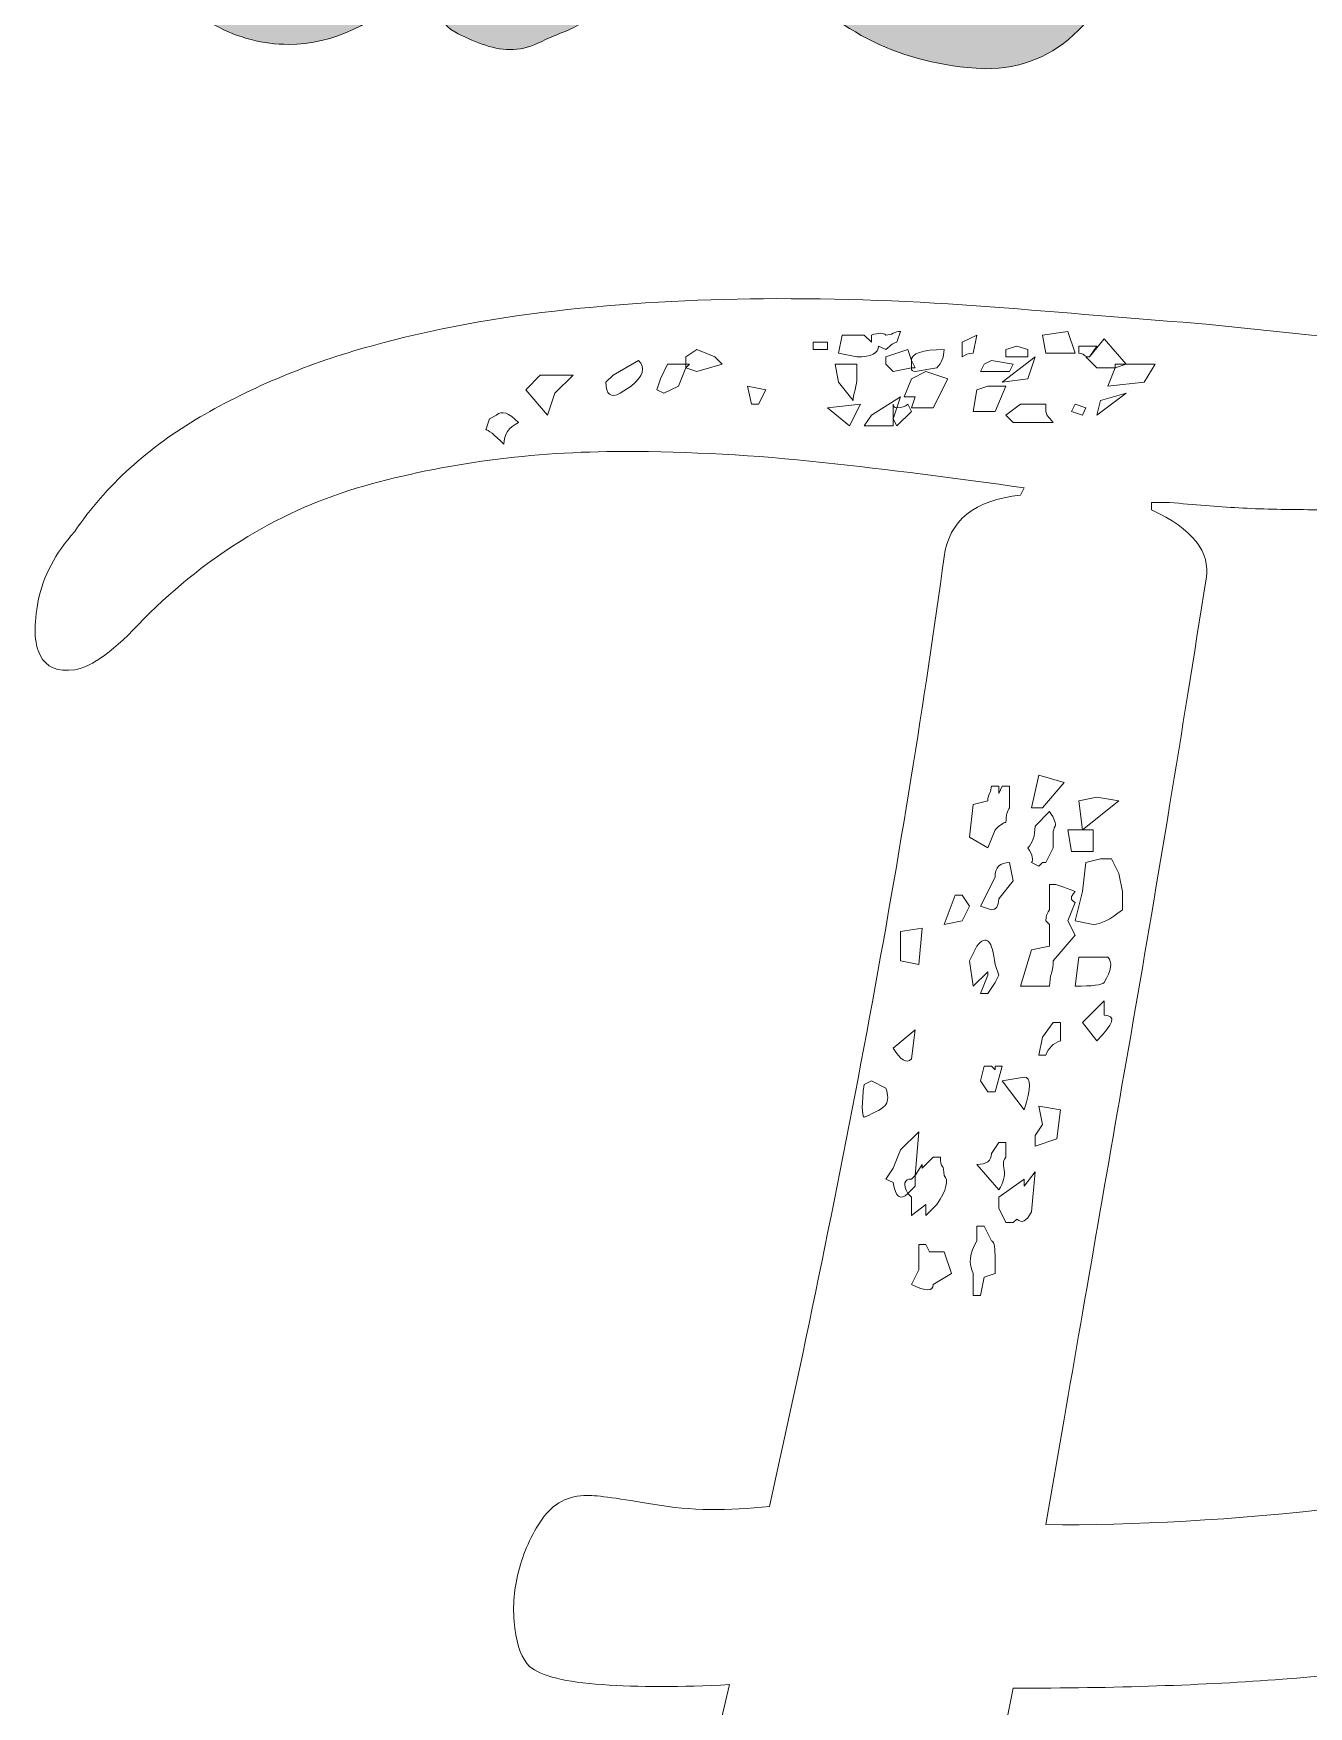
# Model space of a CAD drawing. Header units: inches. Extents: x 233 to 847, y -872 to -208.
# Drawn here: x 233.2 to 389.4, y -667.4 to -462.4 of the extents above; entities that cross this region are included whole.
import ezdxf

# ---------------------------------------------------------------- set-up
doc = ezdxf.new("R2010")
doc.units = ezdxf.units.IN
doc.header["$MEASUREMENT"] = 0
doc.layers.add('Layer 1', color=7, linetype='Continuous')

# ---------------------------------------------------------------- blocks, each defined once
blk = doc.blocks.new('block 3')
at = {"layer": 'Layer 1', "lineweight": 0}
for points in [[(357.23, -501.62), (360.8, -501.62), (359.91, -498.95), (356.79, -499.39), (357.23, -501.62)], [(310.44, -506.52), (312.22, -505.63), (313.12, -503.4), (314.45, -503.85), (317.57, -502.96), (316.68, -502.07), (314.45, -501.17), (313.12, -502.07), (313.12, -502.96), (310.89, -502.96), (310, -504.74), (309.55, -506.08), (310.44, -506.52)], [(328.71, -500.28), (328.71, -501.17), (330.49, -501.17), (330.49, -500.28), (328.71, -500.28)], [(355.9, -502.07), (351.88, -505.18), (355, -504.74), (355.9, -502.07)], [(355, -502.07), (355, -501.17), (353.67, -500.73), (352.33, -501.17), (352.33, -502.07), (355, -502.07)], [(313.56, -502.96), (313.12, -502.96), (313.12, -503.4), (313.56, -502.96)], [(342.53, -503.85), (340.74, -504.74), (339.85, -506.97), (341.19, -506.97), (340.74, -508.3), (343.42, -508.3), (345.2, -504.74), (342.53, -503.85)], [(340.74, -502.51), (340.74, -503.4), (341.19, -503.4), (340.74, -502.51)], [(349.66, -502.96), (349.21, -503.85), (352.78, -503.85), (353.22, -502.96), (350.55, -502.51), (349.66, -502.96)], [(365.7, -502.96), (365.7, -503.4), (367.04, -502.96), (365.7, -502.96)], [(297.07, -506.52), (299.3, -504.29), (295.29, -504.29), (293.51, -506.08), (296.18, -509.2), (297.07, -506.52)], [(320.69, -505.63), (321.14, -507.86), (322.03, -507.86), (322.92, -506.08), (320.69, -505.63)], [(348.76, -506.08), (348.32, -508.75), (350.99, -508.75), (352.33, -505.63), (350.1, -505.63), (348.76, -506.08)], [(333.17, -510.53), (334.51, -507.86), (330.49, -508.3), (333.17, -510.53)], [(361.69, -509.2), (362.13, -508.3), (360.8, -507.86), (360.35, -508.75), (361.69, -509.2)], [(363.47, -509.2), (367.04, -506.52), (363.92, -507.41), (363.47, -509.2)], [(356.79, -557.32), (359.46, -554.2), (356.34, -553.31), (355.45, -557.32), (356.79, -557.32)], [(360.35, -562.67), (363.03, -562.67), (363.03, -560), (361.69, -560), (366.14, -556.43), (363.47, -555.98), (361.24, -556.43), (361.69, -560), (359.91, -560), (360.35, -562.67)], [(347.87, -569.35), (346.98, -568.02), (346.09, -568.02), (344.75, -571.58), (346.98, -571.14), (347.87, -569.35)], [(341.64, -576.49), (342.08, -572.03), (339.41, -572.47), (339.41, -576.04), (341.64, -576.49)], [(350.99, -589.41), (350.55, -588.96), (349.66, -588.96), (349.21, -590.74), (350.1, -592.08), (350.99, -592.08), (351.88, -588.96), (350.99, -588.96), (350.99, -589.41)], [(355.9, -598.76), (358.57, -597.87), (359.01, -594.31), (356.34, -593.86), (356.79, -596.09), (355.9, -597.43), (355.9, -598.76)]]:
    blk.add_lwpolyline(points, dxfattribs=at)
for points, knots in [([(389.32, -520.78), (386.34, -520.78), (383.52, -520.71), (380.85, -520.56), (378.18, -520.41), (375.35, -520.19), (372.38, -519.89), (372.38, -519.89), (370.15, -519.89), (370.15, -519.89), (370.15, -519.89), (370.15, -520.78), (370.15, -520.78), (375.2, -523.16), (377.43, -525.98), (376.84, -529.25), (373.87, -548.26), (370.89, -566.31), (367.93, -583.39), (364.95, -600.48), (362.13, -616.74), (359.46, -632.19), (359.46, -632.19), (357.23, -645.11), (357.23, -645.11), (378.62, -645.41), (405.95, -642.29), (439.23, -635.75), (444.27, -634.57), (446.8, -635.31), (446.8, -637.98), (446.8, -640.65), (444.72, -644.07), (440.56, -648.23), (438.18, -650.61), (434.25, -652.84), (428.75, -654.91), (423.25, -657), (416.65, -659.08), (408.92, -661.15), (403.28, -662.34), (395.7, -663.31), (386.2, -664.05), (376.69, -664.79), (365.7, -665.16), (353.22, -665.16), (348.47, -688.94), (343.93, -711.06), (339.63, -731.56), (335.32, -752.06), (331.39, -770.48), (327.82, -786.82), (326.33, -792.76), (324.33, -797.21), (321.81, -800.19), (319.28, -803.15), (316.68, -804.64), (314.01, -804.64), (311.33, -804.64), (308.58, -803.6), (305.76, -801.52), (302.94, -799.44), (300.49, -796.85), (298.41, -793.73), (296.33, -790.61), (294.77, -787.26), (293.73, -783.7), (292.69, -780.14), (292.46, -777.01), (293.06, -774.34), (294.25, -768.4), (296.03, -760.6), (298.41, -750.95), (300.78, -741.3), (303.31, -730.23), (305.99, -717.75), (305.99, -717.75), (318.46, -664.72), (318.46, -664.72), (312.52, -665.02), (307.32, -665.02), (302.87, -664.72), (298.41, -664.43), (295.44, -663.68), (293.95, -662.49), (293.06, -661.6), (292.46, -660.04), (292.17, -657.81), (291.87, -655.58), (292.02, -653.28), (292.62, -650.9), (293.21, -648.53), (294.18, -646.38), (295.51, -644.44), (296.85, -642.51), (298.7, -641.54), (301.08, -641.54), (302.27, -641.54), (305.02, -641.92), (309.33, -642.66), (313.63, -643.4), (318.31, -643.48), (323.36, -642.88), (327.82, -622.98), (331.9, -603), (335.62, -582.95), (339.33, -562.89), (342.37, -544.11), (344.75, -526.57), (345.35, -522.12), (348.47, -519.6), (354.11, -519), (354.11, -519), (354.56, -518.11), (354.56, -518.11), (346.24, -516.92), (337.99, -515.88), (329.83, -514.99), (321.65, -514.1), (313.56, -513.65), (305.54, -513.65), (294.25, -513.65), (283.63, -515.07), (273.68, -517.89), (263.73, -520.71), (254.74, -526.13), (246.72, -534.15), (243.15, -538.01), (240.33, -540.1), (238.25, -540.39), (236.18, -540.69), (234.76, -540.1), (234.02, -538.61), (233.28, -537.12), (233.2, -534.89), (233.79, -531.92), (234.39, -528.96), (235.88, -526.13), (238.25, -523.45), (242.12, -517.81), (247.24, -513.14), (253.62, -509.42), (260.02, -505.71), (266.99, -502.81), (274.57, -500.73), (282.14, -498.65), (290.17, -497.16), (298.63, -496.27), (307.1, -495.38), (315.64, -494.93), (324.26, -494.93), (333.76, -494.93), (343.04, -495.31), (352.11, -496.05), (361.17, -496.8), (369.41, -497.46), (376.84, -498.05), (376.84, -498.05), (389.76, -499.39), (389.76, -499.39), (401.94, -499.99), (415.01, -500.51), (428.98, -500.95), (442.94, -501.4), (456.75, -501.62), (470.42, -501.62), (483.19, -501.62), (495.52, -501.4), (507.41, -500.95), (519.29, -500.51), (529.83, -499.61), (539.05, -498.28), (548.25, -496.94), (555.61, -495.23), (561.1, -493.15), (566.6, -491.08), (569.5, -488.4), (569.8, -485.13), (570.09, -481.27), (566.52, -476.96), (559.1, -472.21), (561.47, -470.13), (564.45, -469.09), (568.01, -469.09), (571.58, -469.09), (574.92, -469.98), (578.04, -471.76), (581.16, -473.55), (583.53, -476.15), (585.17, -479.56), (586.8, -482.98), (586.88, -487.07), (585.39, -491.82), (583.01, -499.54), (578.93, -505.93), (573.14, -510.98), (567.34, -516.03), (560.36, -519.97), (552.19, -522.79), (544.02, -525.61), (534.96, -527.62), (525.01, -528.8), (515.05, -529.99), (505.03, -530.58), (494.93, -530.58), (480.07, -530.58), (465.52, -529.77), (451.26, -528.13), (437, -526.5), (424.37, -524.94), (413.38, -523.45), (408.03, -522.86), (403.28, -522.27), (399.12, -521.67), (394.96, -521.08), (391.69, -520.78), (389.32, -520.78)], [0, 0, 0, 0, 1, 1, 1, 2, 2, 2, 3, 3, 3, 4, 4, 4, 5, 5, 5, 6, 6, 6, 7, 7, 7, 8, 8, 8, 9, 9, 9, 10, 10, 10, 11, 11, 11, 12, 12, 12, 13, 13, 13, 14, 14, 14, 15, 15, 15, 16, 16, 16, 17, 17, 17, 18, 18, 18, 19, 19, 19, 20, 20, 20, 21, 21, 21, 22, 22, 22, 23, 23, 23, 24, 24, 24, 25, 25, 25, 26, 26, 26, 27, 27, 27, 28, 28, 28, 29, 29, 29, 30, 30, 30, 31, 31, 31, 32, 32, 32, 33, 33, 33, 34, 34, 34, 35, 35, 35, 36, 36, 36, 37, 37, 37, 38, 38, 38, 39, 39, 39, 40, 40, 40, 41, 41, 41, 42, 42, 42, 43, 43, 43, 44, 44, 44, 45, 45, 45, 46, 46, 46, 47, 47, 47, 48, 48, 48, 49, 49, 49, 50, 50, 50, 51, 51, 51, 52, 52, 52, 53, 53, 53, 54, 54, 54, 55, 55, 55, 56, 56, 56, 57, 57, 57, 58, 58, 58, 59, 59, 59, 60, 60, 60, 61, 61, 61, 62, 62, 62, 63, 63, 63, 64, 64, 64, 65, 65, 65, 66, 66, 66, 67, 67, 67, 68, 68, 68, 69, 69, 69, 70, 70, 70, 71, 71, 71, 72, 72, 72, 72]), ([(339.41, -498.95), (339.11, -498.95), (338.81, -499.02), (338.52, -499.17), (338.22, -499.32), (337.92, -499.39), (337.63, -499.39), (337.33, -499.1), (336.73, -499.1), (335.84, -499.39), (335.84, -499.39), (335.84, -500.28), (335.84, -500.28), (335.84, -500.28), (334.95, -499.39), (334.95, -499.39), (334.95, -499.39), (332.28, -499.39), (332.28, -499.39), (332.28, -499.39), (331.83, -501.62), (331.83, -501.62), (331.83, -501.62), (334.06, -502.07), (334.06, -502.07), (335.84, -502.07), (336.73, -501.62), (336.73, -500.73), (336.73, -500.73), (337.63, -501.17), (337.63, -501.17), (338.22, -500.58), (338.66, -500.28), (338.96, -500.28), (338.96, -500.28), (339.41, -498.95), (339.41, -498.95)], [0, 0, 0, 0, 1, 1, 1, 2, 2, 2, 3, 3, 3, 4, 4, 4, 5, 5, 5, 6, 6, 6, 7, 7, 7, 8, 8, 8, 9, 9, 9, 10, 10, 10, 11, 11, 11, 12, 12, 12, 12]), ([(346.98, -502.07), (347.28, -501.77), (347.72, -501.62), (348.32, -501.62), (348.32, -501.62), (348.76, -499.39), (348.76, -499.39), (348.76, -499.39), (346.98, -500.28), (346.98, -500.28), (346.98, -500.28), (346.98, -502.07), (346.98, -502.07)], [0, 0, 0, 0, 1, 1, 1, 2, 2, 2, 3, 3, 3, 4, 4, 4, 4]), ([(363.47, -500.73), (363.47, -500.73), (361.24, -500.73), (361.24, -500.73), (361.24, -500.73), (361.24, -501.62), (361.24, -501.62), (361.54, -501.62), (361.76, -501.7), (361.91, -501.84), (362.06, -502), (362.28, -502.07), (362.58, -502.07), (362.58, -502.07), (362.13, -502.07), (362.13, -502.07), (362.13, -502.07), (363.47, -503.4), (363.47, -503.4), (363.47, -503.4), (365.7, -503.4), (365.7, -503.4), (365.7, -503.4), (364.81, -505.63), (364.81, -505.63), (364.81, -505.63), (369.26, -505.18), (369.26, -505.18), (369.26, -505.18), (370.6, -502.96), (370.6, -502.96), (370.6, -502.96), (367.04, -502.96), (367.04, -502.96), (367.04, -502.96), (364.36, -499.84), (364.36, -499.84), (364.36, -499.84), (362.58, -502.07), (362.58, -502.07), (362.58, -502.07), (363.47, -500.73), (363.47, -500.73)], [0, 0, 0, 0, 1, 1, 1, 2, 2, 2, 3, 3, 3, 4, 4, 4, 5, 5, 5, 6, 6, 6, 7, 7, 7, 8, 8, 8, 9, 9, 9, 10, 10, 10, 11, 11, 11, 12, 12, 12, 13, 13, 13, 14, 14, 14, 14]), ([(338.52, -503.85), (338.52, -503.85), (340.74, -503.4), (340.74, -503.4), (340.74, -503.7), (340.89, -503.85), (341.19, -503.85), (341.19, -503.85), (343.86, -503.4), (343.86, -503.4), (344.46, -502.81), (344.75, -502.07), (344.75, -501.17), (342.08, -501.17), (340.74, -501.62), (340.74, -502.51), (340.74, -502.51), (340.3, -501.17), (340.3, -501.17), (340.3, -501.17), (337.63, -502.07), (337.63, -502.07), (337.63, -502.07), (337.63, -502.96), (337.63, -502.96), (337.63, -502.96), (338.52, -503.85), (338.52, -503.85)], [0, 0, 0, 0, 1, 1, 1, 2, 2, 2, 3, 3, 3, 4, 4, 4, 5, 5, 5, 6, 6, 6, 7, 7, 7, 8, 8, 8, 9, 9, 9, 9]), ([(303.31, -505.18), (303.31, -506.67), (303.9, -507.12), (305.09, -506.52), (305.09, -506.52), (306.43, -505.63), (306.43, -505.63), (307.91, -504.45), (308.21, -503.4), (307.32, -502.51), (307.32, -502.51), (304.2, -504.29), (304.2, -504.29), (304.2, -504.29), (303.31, -505.18), (303.31, -505.18)], [0, 0, 0, 0, 1, 1, 1, 2, 2, 2, 3, 3, 3, 4, 4, 4, 5, 5, 5, 5]), ([(333.61, -507.41), (333.61, -507.12), (333.68, -506.67), (333.84, -506.08), (333.98, -505.48), (334.06, -505.04), (334.06, -504.74), (334.06, -504.74), (334.06, -502.96), (334.06, -502.96), (334.06, -502.96), (331.39, -502.96), (331.39, -502.96), (331.39, -502.96), (331.83, -505.18), (331.83, -505.18), (331.83, -505.18), (333.61, -507.41), (333.61, -507.41)], [0, 0, 0, 0, 1, 1, 1, 2, 2, 2, 3, 3, 3, 4, 4, 4, 5, 5, 5, 6, 6, 6, 6]), ([(338.96, -510.53), (338.96, -510.53), (340.74, -508.75), (340.74, -508.75), (340.74, -508.75), (340.3, -507.86), (340.3, -507.86), (340, -508.16), (339.55, -508.3), (338.96, -508.3), (338.96, -508.3), (339.41, -506.97), (339.41, -506.97), (339.41, -506.97), (335.84, -509.2), (335.84, -509.2), (335.84, -509.2), (334.95, -510.53), (334.95, -510.53), (334.95, -510.53), (338.52, -510.53), (338.52, -510.53), (338.52, -510.53), (338.52, -509.64), (338.52, -509.64), (338.52, -509.64), (338.96, -510.53), (338.96, -510.53)], [0, 0, 0, 0, 1, 1, 1, 2, 2, 2, 3, 3, 3, 4, 4, 4, 5, 5, 5, 6, 6, 6, 7, 7, 7, 8, 8, 8, 9, 9, 9, 9]), ([(338.52, -507.86), (338.52, -507.86), (338.52, -509.64), (338.52, -509.64), (338.52, -509.64), (338.96, -508.3), (338.96, -508.3), (338.66, -508.3), (338.52, -508.16), (338.52, -507.86)], [0, 0, 0, 0, 1, 1, 1, 2, 2, 2, 3, 3, 3, 3]), ([(353.22, -510.09), (353.22, -510.09), (358.12, -510.09), (358.12, -510.09), (357.52, -509.49), (357.23, -509.05), (357.23, -508.75), (357.23, -508.46), (357.23, -508.16), (357.23, -507.86), (357.23, -507.86), (354.11, -507.86), (354.11, -507.86), (354.11, -507.86), (352.33, -509.2), (352.33, -509.2), (352.33, -509.2), (353.22, -510.09), (353.22, -510.09)], [0, 0, 0, 0, 1, 1, 1, 2, 2, 2, 3, 3, 3, 4, 4, 4, 5, 5, 5, 6, 6, 6, 6]), ([(288.61, -510.98), (288.9, -510.98), (289.64, -511.58), (290.83, -512.76), (290.83, -511.58), (291.43, -510.69), (292.62, -510.09), (291.43, -508.9), (290.53, -508.6), (289.94, -509.2), (289.94, -509.2), (289.05, -509.64), (289.05, -509.64), (289.05, -509.64), (288.61, -510.98), (288.61, -510.98)], [0, 0, 0, 0, 1, 1, 1, 2, 2, 2, 3, 3, 3, 4, 4, 4, 5, 5, 5, 5]), ([(350.99, -560), (351.58, -559.4), (352.03, -559.11), (352.33, -559.11), (352.33, -558.21), (352.48, -557.62), (352.78, -557.32), (352.78, -557.32), (352.78, -554.65), (352.78, -554.65), (352.78, -554.65), (351.88, -554.65), (351.88, -554.65), (351.88, -554.65), (351.44, -555.54), (351.44, -555.54), (351.44, -555.54), (351.44, -554.65), (351.44, -554.65), (351.44, -554.65), (350.55, -554.65), (350.55, -554.65), (350.55, -554.95), (350.47, -555.25), (350.33, -555.54), (350.17, -555.84), (350.1, -556.14), (350.1, -556.43), (350.1, -556.43), (348.32, -556.88), (348.32, -556.88), (348.32, -556.88), (347.87, -560.89), (347.87, -560.89), (347.87, -560.89), (350.1, -562.22), (350.1, -562.22), (350.1, -562.22), (350.99, -560), (350.99, -560)], [0, 0, 0, 0, 1, 1, 1, 2, 2, 2, 3, 3, 3, 4, 4, 4, 5, 5, 5, 6, 6, 6, 7, 7, 7, 8, 8, 8, 9, 9, 9, 10, 10, 10, 11, 11, 11, 12, 12, 12, 13, 13, 13, 13]), ([(356.79, -564.01), (356.79, -564.01), (357.23, -564.01), (357.23, -564.01), (357.23, -564.01), (358.12, -562.22), (358.12, -562.22), (358.12, -562.22), (358.12, -560.44), (358.12, -560.44), (358.12, -560.15), (358.19, -559.85), (358.35, -559.55), (358.49, -559.26), (358.27, -558.66), (357.68, -557.77), (357.68, -557.77), (355.9, -559.55), (355.9, -559.55), (355.9, -560.74), (355.6, -561.63), (355, -562.22), (355.6, -563.12), (355.74, -563.71), (355.45, -564.01), (355.45, -564.01), (356.34, -564.45), (356.34, -564.45), (356.34, -564.45), (356.79, -564.01), (356.79, -564.01)], [0, 0, 0, 0, 1, 1, 1, 2, 2, 2, 3, 3, 3, 4, 4, 4, 5, 5, 5, 6, 6, 6, 7, 7, 7, 8, 8, 8, 9, 9, 9, 10, 10, 10, 10]), ([(363.92, -563.56), (363.92, -563.56), (362.13, -564.01), (362.13, -564.01), (362.13, -564.01), (361.69, -567.57), (361.69, -567.57), (361.69, -567.57), (360.8, -571.14), (360.8, -571.14), (360.8, -571.14), (363.03, -571.58), (363.03, -571.58), (363.92, -571.58), (365.1, -570.99), (366.59, -569.8), (366.59, -569.8), (366.59, -567.57), (366.59, -567.57), (366.59, -567.57), (366.14, -565.34), (366.14, -565.34), (366.14, -565.34), (365.25, -563.56), (365.25, -563.56), (365.25, -563.56), (363.92, -563.56), (363.92, -563.56)], [0, 0, 0, 0, 1, 1, 1, 2, 2, 2, 3, 3, 3, 4, 4, 4, 5, 5, 5, 6, 6, 6, 7, 7, 7, 8, 8, 8, 9, 9, 9, 9]), ([(350.55, -569.8), (351.14, -569.8), (351.44, -569.35), (351.44, -568.46), (351.44, -568.46), (353.22, -566.24), (353.22, -566.24), (353.22, -566.24), (352.78, -564.01), (352.78, -564.01), (351.58, -564.01), (350.99, -564.61), (350.99, -565.79), (350.99, -565.79), (349.21, -569.35), (349.21, -569.35), (349.21, -569.35), (350.55, -569.8), (350.55, -569.8)], [0, 0, 0, 0, 1, 1, 1, 2, 2, 2, 3, 3, 3, 4, 4, 4, 5, 5, 5, 6, 6, 6, 6]), ([(357.68, -571.58), (357.68, -571.58), (357.68, -574.26), (357.68, -574.26), (357.68, -574.26), (355.45, -574.7), (355.45, -574.7), (355.45, -574.7), (354.11, -579.16), (354.11, -579.16), (354.11, -579.16), (357.68, -579.16), (357.68, -579.16), (357.68, -578.57), (357.75, -578.04), (357.9, -577.6), (358.05, -577.15), (358.12, -576.64), (358.12, -576.04), (358.12, -576.04), (360.8, -572.92), (360.8, -572.92), (360.8, -572.92), (359.91, -571.14), (359.91, -571.14), (359.91, -571.14), (360.8, -568.91), (360.8, -568.91), (360.2, -568.62), (360.2, -568.17), (360.8, -567.57), (359.31, -566.98), (358.49, -566.68), (358.35, -566.68), (358.19, -566.68), (357.97, -566.68), (357.68, -566.68), (357.68, -566.68), (357.68, -569.8), (357.68, -569.8), (357.38, -570.1), (357.23, -570.54), (357.23, -571.14), (357.23, -571.14), (357.68, -571.58), (357.68, -571.58)], [0, 0, 0, 0, 1, 1, 1, 2, 2, 2, 3, 3, 3, 4, 4, 4, 5, 5, 5, 6, 6, 6, 7, 7, 7, 8, 8, 8, 9, 9, 9, 10, 10, 10, 11, 11, 11, 12, 12, 12, 13, 13, 13, 14, 14, 14, 15, 15, 15, 15]), ([(351.44, -577.82), (351.44, -577.82), (350.99, -576.49), (350.99, -576.49), (350.69, -573.52), (349.95, -572.77), (348.76, -574.26), (348.76, -574.26), (347.87, -576.04), (347.87, -576.04), (347.87, -576.04), (348.32, -579.16), (348.32, -579.16), (348.32, -579.16), (350.1, -577.38), (350.1, -577.38), (350.1, -577.38), (350.1, -577.82), (350.1, -577.82), (350.1, -577.82), (349.21, -580.05), (349.21, -580.05), (349.21, -580.05), (350.1, -580.05), (350.1, -580.05), (350.1, -580.05), (350.99, -578.71), (350.99, -578.71), (350.99, -578.71), (351.44, -577.82), (351.44, -577.82)], [0, 0, 0, 0, 1, 1, 1, 2, 2, 2, 3, 3, 3, 4, 4, 4, 5, 5, 5, 6, 6, 6, 7, 7, 7, 8, 8, 8, 9, 9, 9, 10, 10, 10, 10]), ([(361.24, -575.59), (361.24, -575.59), (360.8, -579.16), (360.8, -579.16), (362.87, -579.16), (364.06, -579.01), (364.36, -578.71), (365.25, -577.23), (365.4, -576.19), (364.81, -575.59), (364.81, -575.59), (361.24, -575.59), (361.24, -575.59)], [0, 0, 0, 0, 1, 1, 1, 2, 2, 2, 3, 3, 3, 4, 4, 4, 4]), ([(364.36, -580.94), (364.36, -580.94), (361.69, -583.61), (361.69, -583.61), (361.69, -583.61), (363.47, -585.84), (363.47, -585.84), (365.55, -583.77), (365.85, -582.72), (364.36, -582.72), (364.36, -582.72), (364.36, -580.94), (364.36, -580.94)], [0, 0, 0, 0, 1, 1, 1, 2, 2, 2, 3, 3, 3, 4, 4, 4, 4]), ([(356.79, -585.4), (356.79, -585.4), (356.34, -587.62), (356.34, -587.62), (356.34, -587.62), (357.23, -587.62), (357.23, -587.62), (357.52, -586.73), (358.12, -586.14), (359.01, -585.84), (359.01, -585.84), (359.01, -583.61), (359.01, -583.61), (359.01, -583.61), (358.12, -583.61), (358.12, -583.61), (358.12, -583.61), (356.79, -585.4), (356.79, -585.4)], [0, 0, 0, 0, 1, 1, 1, 2, 2, 2, 3, 3, 3, 4, 4, 4, 5, 5, 5, 6, 6, 6, 6]), ([(341.19, -584.51), (341.19, -584.51), (338.52, -586.73), (338.52, -586.73), (339.41, -588.22), (340.15, -588.67), (340.74, -588.07), (340.74, -588.07), (341.19, -584.51), (341.19, -584.51)], [0, 0, 0, 0, 1, 1, 1, 2, 2, 2, 3, 3, 3, 3]), ([(334.95, -591.19), (334.65, -593.57), (334.65, -594.91), (334.95, -595.2), (336.43, -594.61), (337.33, -594.09), (337.63, -593.64), (337.92, -593.2), (337.92, -592.53), (337.63, -591.64), (337.63, -591.64), (335.84, -590.74), (335.84, -590.74), (335.84, -590.74), (334.95, -591.19), (334.95, -591.19)], [0, 0, 0, 0, 1, 1, 1, 2, 2, 2, 3, 3, 3, 4, 4, 4, 5, 5, 5, 5]), ([(354.56, -594.31), (355.45, -591.64), (355.45, -590.3), (354.56, -590.3), (354.56, -590.3), (351.88, -590.74), (351.88, -590.74), (351.88, -590.74), (354.56, -594.31), (354.56, -594.31)], [0, 0, 0, 0, 1, 1, 1, 2, 2, 2, 3, 3, 3, 3]), ([(338.52, -603.22), (338.81, -605), (339.41, -605.45), (340.3, -604.56), (340.3, -604.56), (340.74, -605), (340.74, -605), (340.74, -605), (340.74, -607.23), (340.74, -607.23), (340.74, -607.23), (342.53, -605.9), (342.53, -605.9), (342.53, -605.9), (342.53, -607.23), (342.53, -607.23), (342.53, -607.23), (343.86, -605.9), (343.86, -605.9), (345.05, -604.11), (345.35, -602.93), (344.75, -602.33), (344.75, -601.74), (344.68, -601.37), (344.53, -601.22), (344.38, -601.07), (344.31, -600.7), (344.31, -600.1), (344.31, -600.1), (343.42, -600.1), (343.42, -600.1), (343.42, -600.1), (342.08, -601.44), (342.08, -601.44), (342.08, -601.44), (342.08, -600.99), (342.08, -600.99), (342.08, -600.99), (341.19, -602.33), (341.19, -602.33), (341.19, -602.33), (341.64, -596.98), (341.64, -596.98), (341.64, -596.98), (339.41, -599.21), (339.41, -599.21), (339.41, -599.21), (338.52, -601.44), (338.52, -601.44), (338.52, -601.44), (337.63, -602.78), (337.63, -602.78), (337.63, -602.78), (338.52, -603.22), (338.52, -603.22)], [0, 0, 0, 0, 1, 1, 1, 2, 2, 2, 3, 3, 3, 4, 4, 4, 5, 5, 5, 6, 6, 6, 7, 7, 7, 8, 8, 8, 9, 9, 9, 10, 10, 10, 11, 11, 11, 12, 12, 12, 13, 13, 13, 14, 14, 14, 15, 15, 15, 16, 16, 16, 17, 17, 17, 18, 18, 18, 18]), ([(352.33, -598.32), (352.33, -598.32), (351.44, -598.32), (351.44, -598.32), (351.44, -598.32), (350.55, -599.66), (350.55, -599.66), (350.55, -600.55), (349.95, -600.99), (348.76, -600.99), (348.76, -600.99), (351.44, -604.11), (351.44, -604.11), (352.03, -603.22), (352.25, -602.41), (352.11, -601.66), (351.95, -600.92), (352.03, -600.4), (352.33, -600.1), (352.33, -600.1), (352.33, -598.32), (352.33, -598.32)], [0, 0, 0, 0, 1, 1, 1, 2, 2, 2, 3, 3, 3, 4, 4, 4, 5, 5, 5, 6, 6, 6, 7, 7, 7, 7]), ([(340.3, -604.56), (340.3, -604.56), (341.19, -603.67), (341.19, -603.67), (341.19, -603.67), (341.19, -602.33), (341.19, -602.33), (341.19, -602.33), (340.74, -602.78), (340.74, -602.78), (339.85, -602.78), (339.7, -603.38), (340.3, -604.56)], [0, 0, 0, 0, 1, 1, 1, 2, 2, 2, 3, 3, 3, 4, 4, 4, 4]), ([(352.33, -608.12), (352.33, -608.12), (353.22, -608.12), (353.22, -608.12), (353.22, -608.12), (353.67, -607.68), (353.67, -607.68), (354.26, -608.28), (354.85, -607.98), (355.45, -606.79), (355.45, -606.79), (355.9, -601.89), (355.9, -601.89), (355.9, -601.89), (354.56, -603.67), (354.56, -603.67), (354.56, -603.67), (354.56, -602.78), (354.56, -602.78), (354.56, -602.78), (351.44, -605), (351.44, -605), (351.44, -605), (351.44, -606.34), (351.44, -606.34), (351.44, -606.34), (352.33, -608.12), (352.33, -608.12)], [0, 0, 0, 0, 1, 1, 1, 2, 2, 2, 3, 3, 3, 4, 4, 4, 5, 5, 5, 6, 6, 6, 7, 7, 7, 8, 8, 8, 9, 9, 9, 9]), ([(349.66, -614.81), (349.66, -614.81), (350.99, -614.36), (350.99, -614.36), (350.99, -614.36), (350.99, -612.13), (350.99, -612.13), (350.99, -610.95), (350.84, -610.35), (350.55, -610.35), (350.55, -610.35), (349.66, -608.57), (349.66, -608.57), (349.66, -608.57), (348.76, -608.57), (348.76, -608.57), (348.76, -608.57), (348.76, -610.35), (348.76, -610.35), (347.87, -611.84), (347.72, -613.18), (348.32, -614.36), (348.32, -614.36), (348.32, -617.04), (348.32, -617.04), (348.32, -617.04), (349.21, -617.04), (349.21, -617.04), (349.21, -617.04), (349.66, -614.81), (349.66, -614.81)], [0, 0, 0, 0, 1, 1, 1, 2, 2, 2, 3, 3, 3, 4, 4, 4, 5, 5, 5, 6, 6, 6, 7, 7, 7, 8, 8, 8, 9, 9, 9, 10, 10, 10, 10]), ([(345.65, -614.36), (345.65, -614.36), (344.75, -611.69), (344.75, -611.69), (344.75, -611.69), (342.97, -611.69), (342.97, -611.69), (342.97, -611.69), (342.53, -610.8), (342.53, -610.8), (342.53, -610.8), (341.64, -610.8), (341.64, -610.8), (341.64, -610.8), (341.64, -613.92), (341.64, -613.92), (341.64, -613.92), (340.74, -615.7), (340.74, -615.7), (342.53, -616.59), (343.42, -616.59), (343.42, -615.7), (343.42, -615.7), (345.65, -614.36), (345.65, -614.36)], [0, 0, 0, 0, 1, 1, 1, 2, 2, 2, 3, 3, 3, 4, 4, 4, 5, 5, 5, 6, 6, 6, 7, 7, 7, 8, 8, 8, 8])]:
    blk.add_open_spline(points, degree=3, knots=knots, dxfattribs=at)
blk = doc.blocks.new('block 5')
at = {"layer": 'Layer 1', "true_color": 0x040404}
h = blk.add_hatch(color=18, dxfattribs=at)
h.dxf.hatch_style = 2
edge = h.paths.add_edge_path()
edge.add_spline(control_points=[(347.58, -466.62), (338.02, -465.58), (330.19, -461.5), (324.58, -453.53), (321.94, -449.79), (320.76, -445.49), (319.38, -441.26), (315.78, -429.76), (314.81, -417.91), (314.67, -401.42), (314.94, -391.1), (316.19, -376.48), (321.11, -362.41), (322.91, -357.21), (325.2, -352.3), (327.9, -347.51), (330.88, -342.11), (335.73, -338.99), (341.55, -337.26), (343.08, -336.77), (344.74, -336.43), (346.33, -336.15), (348.97, -335.67), (351.32, -334.97), (353.61, -333.31), (355.13, -332.2), (357.21, -331.72), (359.43, -331.72), (363.03, -331.72), (367.12, -333.03), (369.89, -335.46), (376.34, -341.07), (381.25, -347.72), (383.33, -356.24), (385.97, -367.26), (387.84, -378.35), (387.84, -389.71), (387.84, -391.72), (387.77, -393.8), (387.63, -395.88), (387.28, -402.6), (386.04, -409.18), (384.17, -415.69), (382.43, -421.52), (380.63, -427.34), (379.04, -433.23), (375.85, -444.59), (369.34, -453.81), (361.23, -462.05), (358.04, -465.24), (354.16, -466.76), (349.8, -466.76), (349.8, -466.76), (347.58, -466.62), (347.58, -466.62)], knot_values=[0, 0, 0, 0, 1, 1, 1, 2, 2, 2, 3, 3, 3, 4, 4, 4, 5, 5, 5, 6, 6, 6, 7, 7, 7, 8, 8, 8, 9, 9, 9, 10, 10, 10, 11, 11, 11, 12, 12, 12, 13, 13, 13, 14, 14, 14, 15, 15, 15, 16, 16, 16, 17, 17, 17, 18, 18, 18, 18], degree=3, periodic=1)
edge = h.paths.add_edge_path()
edge.add_spline(control_points=[(349.73, -437.31), (351.53, -435.17), (352.43, -432.67), (353.26, -430.18), (357.42, -416.87), (359.5, -403.29), (360.19, -389.43), (360.19, -389.43), (360.19, -388.6), (360.19, -388.6), (360.19, -381.81), (359.36, -375.23), (357.07, -368.79), (356.52, -367.33), (355.96, -365.95), (355.06, -364.7), (354.16, -363.52), (352.99, -362.9), (351.81, -362.9), (350.56, -362.9), (349.24, -363.73), (348.41, -365.25), (346.47, -368.85), (345.29, -372.8), (344.74, -376.75), (343.08, -388.6), (341.69, -400.52), (341.69, -412.58), (341.69, -412.58), (341.69, -415.07), (341.69, -415.07), (341.76, -420.13), (342.38, -425.12), (343.15, -430.18), (343.63, -432.88), (345.22, -435.03), (346.68, -437.24), (347.1, -437.94), (347.58, -438.28), (348.13, -438.28), (348.62, -438.28), (349.17, -437.94), (349.73, -437.31)], knot_values=[0, 0, 0, 0, 1, 1, 1, 2, 2, 2, 3, 3, 3, 4, 4, 4, 5, 5, 5, 6, 6, 6, 7, 7, 7, 8, 8, 8, 9, 9, 9, 10, 10, 10, 11, 11, 11, 12, 12, 12, 13, 13, 13, 14, 14, 14, 14], degree=3, periodic=1)
h = blk.add_hatch(color=18, dxfattribs=at)
h.dxf.hatch_style = 2
edge = h.paths.add_edge_path()
edge.add_spline(control_points=[(284.81, -462.26), (283.42, -461.56), (282.8, -460.04), (282.52, -458.52), (282.52, -458.52), (281.69, -454.43), (281.69, -454.43), (280.23, -454.64), (279.89, -455.88), (279.13, -456.72), (275.25, -461.29), (269.91, -463.78), (264.44, -463.78), (261.39, -463.78), (258.34, -463.02), (255.43, -461.43), (250.72, -458.86), (247.11, -455.26), (245.1, -450.13), (242.61, -443.83), (241.5, -437.18), (239.91, -430.66), (237.62, -420.82), (236.31, -410.91), (236.31, -400.94), (236.31, -397.13), (236.51, -393.25), (236.93, -389.43), (238.66, -373.5), (243.23, -358.53), (253.35, -345.78), (259.24, -338.37), (266.86, -333.52), (276.77, -333.52), (281.27, -333.52), (285.29, -334.9), (288.83, -337.67), (288.83, -337.67), (299.57, -346.2), (299.57, -346.2), (302.55, -348.41), (304.35, -351.39), (304.35, -355.07), (304.35, -355.76), (304.28, -356.45), (304.14, -357.21), (303.59, -360.33), (303.17, -363.45), (301.72, -366.36), (299.98, -369.89), (297.42, -371.7), (294.23, -371.7), (292.85, -371.7), (291.32, -371.35), (289.73, -370.59), (286.19, -368.85), (283.35, -366.43), (280.65, -363.66), (278.85, -361.79), (277.53, -360.89), (276.22, -360.89), (274.9, -360.89), (273.58, -361.86), (271.78, -363.94), (267.83, -368.51), (266.38, -374.19), (265.06, -379.87), (264.23, -383.41), (264.09, -386.94), (263.88, -390.47), (263.6, -395.74), (263.33, -401.01), (263.33, -406.27), (263.33, -410.64), (263.54, -415), (264.09, -419.37), (264.78, -424.5), (266.72, -429.21), (268.94, -433.78), (269.98, -435.86), (271.57, -436.97), (273.24, -436.97), (274.55, -436.97), (276.01, -436.27), (277.26, -434.82), (279.4, -432.39), (280.72, -429.55), (281.62, -426.71), (281.27, -426.37), (281.27, -426.16), (281.14, -426.16), (273.79, -424.77), (272.68, -423.73), (271.5, -416.18), (271.37, -415), (271.3, -413.76), (271.3, -412.51), (271.3, -412.51), (271.3, -411.26), (271.3, -411.26), (271.44, -403.71), (275.31, -399.55), (282.87, -398.72), (283.91, -398.58), (284.95, -398.58), (285.99, -398.58), (292.98, -398.58), (299.22, -401.14), (304.83, -405.58), (307.54, -407.66), (308.44, -410.78), (308.44, -414.1), (308.44, -414.1), (308.44, -414.45), (308.44, -414.45), (308.3, -420.13), (308.02, -425.88), (307.67, -431.56), (307.12, -439.25), (306.63, -447.01), (304.76, -454.57), (303.86, -458.1), (302.06, -460.53), (298.8, -461.98), (297.56, -462.53), (296.24, -463.02), (294.99, -463.64), (293.82, -464.2), (292.71, -464.41), (291.6, -464.41), (289.24, -464.41), (287.02, -463.37), (284.81, -462.26)], knot_values=[0, 0, 0, 0, 1, 1, 1, 2, 2, 2, 3, 3, 3, 4, 4, 4, 5, 5, 5, 6, 6, 6, 7, 7, 7, 8, 8, 8, 9, 9, 9, 10, 10, 10, 11, 11, 11, 12, 12, 12, 13, 13, 13, 14, 14, 14, 15, 15, 15, 16, 16, 16, 17, 17, 17, 18, 18, 18, 19, 19, 19, 20, 20, 20, 21, 21, 21, 22, 22, 22, 23, 23, 23, 24, 24, 24, 25, 25, 25, 26, 26, 26, 27, 27, 27, 28, 28, 28, 29, 29, 29, 30, 30, 30, 31, 31, 31, 32, 32, 32, 33, 33, 33, 34, 34, 34, 35, 35, 35, 36, 36, 36, 37, 37, 37, 38, 38, 38, 39, 39, 39, 40, 40, 40, 41, 41, 41, 42, 42, 42, 43, 43, 43, 44, 44, 44, 44], degree=3, periodic=1)
at = {"layer": 'Layer 1', "lineweight": 0}
for points, knots in [([(347.58, -466.62), (338.02, -465.58), (330.19, -461.5), (324.58, -453.53), (321.94, -449.79), (320.76, -445.49), (319.38, -441.26), (315.78, -429.76), (314.81, -417.91), (314.67, -401.42), (314.94, -391.1), (316.19, -376.48), (321.11, -362.41), (322.91, -357.21), (325.2, -352.3), (327.9, -347.51), (330.88, -342.11), (335.73, -338.99), (341.55, -337.26), (343.08, -336.77), (344.74, -336.43), (346.33, -336.15), (348.97, -335.67), (351.32, -334.97), (353.61, -333.31), (355.13, -332.2), (357.21, -331.72), (359.43, -331.72), (363.03, -331.72), (367.12, -333.03), (369.89, -335.46), (376.34, -341.07), (381.25, -347.72), (383.33, -356.24), (385.97, -367.26), (387.84, -378.35), (387.84, -389.71), (387.84, -391.72), (387.77, -393.8), (387.63, -395.88), (387.28, -402.6), (386.04, -409.18), (384.17, -415.69), (382.43, -421.52), (380.63, -427.34), (379.04, -433.23), (375.85, -444.59), (369.34, -453.81), (361.23, -462.05), (358.04, -465.24), (354.16, -466.76), (349.8, -466.76), (349.8, -466.76), (347.58, -466.62), (347.58, -466.62)], [0, 0, 0, 0, 1, 1, 1, 2, 2, 2, 3, 3, 3, 4, 4, 4, 5, 5, 5, 6, 6, 6, 7, 7, 7, 8, 8, 8, 9, 9, 9, 10, 10, 10, 11, 11, 11, 12, 12, 12, 13, 13, 13, 14, 14, 14, 15, 15, 15, 16, 16, 16, 17, 17, 17, 18, 18, 18, 18]), ([(284.81, -462.26), (283.42, -461.56), (282.8, -460.04), (282.52, -458.52), (282.52, -458.52), (281.69, -454.43), (281.69, -454.43), (280.23, -454.64), (279.89, -455.88), (279.13, -456.72), (275.25, -461.29), (269.91, -463.78), (264.44, -463.78), (261.39, -463.78), (258.34, -463.02), (255.43, -461.43), (250.72, -458.86), (247.11, -455.26), (245.1, -450.13), (242.61, -443.83), (241.5, -437.18), (239.91, -430.66), (237.62, -420.82), (236.31, -410.91), (236.31, -400.94), (236.31, -397.13), (236.51, -393.25), (236.93, -389.43), (238.66, -373.5), (243.23, -358.53), (253.35, -345.78), (259.24, -338.37), (266.86, -333.52), (276.77, -333.52), (281.27, -333.52), (285.29, -334.9), (288.83, -337.67), (288.83, -337.67), (299.57, -346.2), (299.57, -346.2), (302.55, -348.41), (304.35, -351.39), (304.35, -355.07), (304.35, -355.76), (304.28, -356.45), (304.14, -357.21), (303.59, -360.33), (303.17, -363.45), (301.72, -366.36), (299.98, -369.89), (297.42, -371.7), (294.23, -371.7), (292.85, -371.7), (291.32, -371.35), (289.73, -370.59), (286.19, -368.85), (283.35, -366.43), (280.65, -363.66), (278.85, -361.79), (277.53, -360.89), (276.22, -360.89), (274.9, -360.89), (273.58, -361.86), (271.78, -363.94), (267.83, -368.51), (266.38, -374.19), (265.06, -379.87), (264.23, -383.41), (264.09, -386.94), (263.88, -390.47), (263.6, -395.74), (263.33, -401.01), (263.33, -406.27), (263.33, -410.64), (263.54, -415), (264.09, -419.37), (264.78, -424.5), (266.72, -429.21), (268.94, -433.78), (269.98, -435.86), (271.57, -436.97), (273.24, -436.97), (274.55, -436.97), (276.01, -436.27), (277.26, -434.82), (279.4, -432.39), (280.72, -429.55), (281.62, -426.71), (281.27, -426.37), (281.27, -426.16), (281.14, -426.16), (273.79, -424.77), (272.68, -423.73), (271.5, -416.18), (271.37, -415), (271.3, -413.76), (271.3, -412.51), (271.3, -412.51), (271.3, -411.26), (271.3, -411.26), (271.44, -403.71), (275.31, -399.55), (282.87, -398.72), (283.91, -398.58), (284.95, -398.58), (285.99, -398.58), (292.98, -398.58), (299.22, -401.14), (304.83, -405.58), (307.54, -407.66), (308.44, -410.78), (308.44, -414.1), (308.44, -414.1), (308.44, -414.45), (308.44, -414.45), (308.3, -420.13), (308.02, -425.88), (307.67, -431.56), (307.12, -439.25), (306.63, -447.01), (304.76, -454.57), (303.86, -458.1), (302.06, -460.53), (298.8, -461.98), (297.56, -462.53), (296.24, -463.02), (294.99, -463.64), (293.82, -464.2), (292.71, -464.41), (291.6, -464.41), (289.24, -464.41), (287.02, -463.37), (284.81, -462.26)], [0, 0, 0, 0, 1, 1, 1, 2, 2, 2, 3, 3, 3, 4, 4, 4, 5, 5, 5, 6, 6, 6, 7, 7, 7, 8, 8, 8, 9, 9, 9, 10, 10, 10, 11, 11, 11, 12, 12, 12, 13, 13, 13, 14, 14, 14, 15, 15, 15, 16, 16, 16, 17, 17, 17, 18, 18, 18, 19, 19, 19, 20, 20, 20, 21, 21, 21, 22, 22, 22, 23, 23, 23, 24, 24, 24, 25, 25, 25, 26, 26, 26, 27, 27, 27, 28, 28, 28, 29, 29, 29, 30, 30, 30, 31, 31, 31, 32, 32, 32, 33, 33, 33, 34, 34, 34, 35, 35, 35, 36, 36, 36, 37, 37, 37, 38, 38, 38, 39, 39, 39, 40, 40, 40, 41, 41, 41, 42, 42, 42, 43, 43, 43, 44, 44, 44, 44])]:
    blk.add_open_spline(points, degree=3, knots=knots, dxfattribs=at)
blk = doc.blocks.new('block 4')
at = {"layer": 'Layer 1'}
blk.add_blockref('block 5', (0, 0), dxfattribs=at)
blk = doc.blocks.new('block 2')
at = {"layer": 'Layer 1'}
for name in ['block 4', 'block 3']:
    blk.add_blockref(name, (0, 0), dxfattribs=at)

msp = doc.modelspace()

# ---------------------------------------------------------------- block references
at = {"layer": 'Layer 1'}
msp.add_blockref('block 2', (0, 0), dxfattribs=at)

doc.saveas('drawing.dxf')
